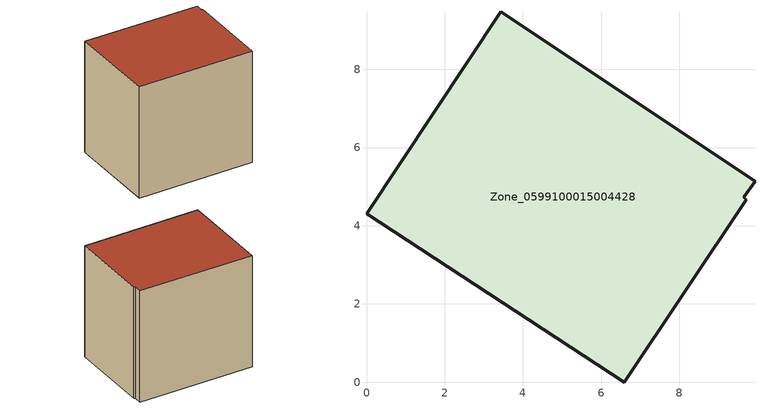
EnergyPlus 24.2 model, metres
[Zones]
Zone_0599100015004428
 floor ground (C_G): 9.71,4.66 6.59,0 0,4.3 3.43,9.47 9.93,5.14 9.65,4.73 z0.87
 wall outside (C_F): 0,4.3 6.59,0 9.71,4.66 9.65,4.73 9.93,5.14 3.43,9.47 0,4.3 z0.87:8.53
 roof outside (C_R): 6.59,0 9.71,4.66 9.65,4.73 9.93,5.14 3.43,9.47 0,4.3 z8.53
[BUILDING]
Pand.0599100015004428: North Axis=0; Terrain=City; Loads Convergence Tolerance Value=0.04; Temperature Convergence Tolerance Value=0.4; Solar Distribution=FullExterior; Maximum Number of Warmup Days=25; Minimum Number of Warmup Days=1
[Site:Location]
Rotterdam.The.Hague.AP_ZH_NLD Design_Conditions: Latitude=51.96; Longitude=4.45; Time Zone=1; Elevation=-4.5
[SITE:GROUNDTEMPERATURE:BUILDINGSURFACE]
18, 18, 18, 18, 18, 18, 18, 18, 18, 18, 18, 18
[MATERIAL] Thermal Absorptance=0.9; Solar Absorptance=0.7; Visible Absorptance=0.7
Name | Roughness | Thickness | Conductivity | Density | Specific Heat
G.TI.1965-1974 | MediumSmooth | 0.15 | 0.882353 | 540 | 1210
F.TI.1965-1974 | Rough | 0.3 | 0.697674 | 1920 | 840
R.TI.1965-1974 | MediumRough | 0.2 | 0.232558 | 1500 | 1000
[CONSTRUCTION]
C_G: G.TI.1965-1974
C_F: F.TI.1965-1974
C_R: R.TI.1965-1974
[ZONE]
Zone_0599100015004428: Type=1; Multiplier=1; Ceiling Height=Autocalculate; Volume=Autocalculate; Floor Area=autocalculate; Part of Total Floor Area=Yes
[ZONEINFILTRATION:DESIGNFLOWRATE]
Infil_Zone_0599100015004428: Zone or ZoneList or Space or SpaceList=Zone_0599100015004428; Schedule=AlwaysOn; Design Flow Rate Calculation Method=Flow/Area; Flow Rate per Floor Area=0.003; Constant Term Coefficient=1; Temperature Term Coefficient=0; Velocity Term Coefficient=0; Velocity Squared Term Coefficient=0
[HVACTEMPLATE:ZONE:IDEALLOADSAIRSYSTEM]
Zone_0599100015004428: Maximum Heating Supply Air Temperature=50; Minimum Cooling Supply Air Temperature=13; Maximum Heating Supply Air Humidity Ratio=0.0156; Minimum Cooling Supply Air Humidity Ratio=0.0077; Heating Limit=NoLimit; Cooling Limit=NoLimit; Dehumidification Control Type=ConstantSensibleHeatRatio; Cooling Sensible Heat Ratio=0.7; Dehumidification Setpoint=60; Humidification Control Type=None; Humidification Setpoint=30; Outdoor Air Method=None; Outdoor Air Flow Rate per Person=0.00944; Outdoor Air Flow Rate per Zone Floor Area=0; Outdoor Air Flow Rate per Zone=0; Demand Controlled Ventilation Type=None; Outdoor Air Economizer Type=NoEconomizer; Heat Recovery Type=None; Sensible Heat Recovery Effectiveness=0.7; Latent Heat Recovery Effectiveness=0.65
[ZONECONTROL:THERMOSTAT]
ThermostatControl_Zone_0599100015004428: Zone or ZoneList=Zone_0599100015004428; Control Type Schedule=DualSetpointControlType; Control 1=Thermostat_Zone_0599100015004428; Temperature Difference Between Cutout And Setpoint=0
[THERMOSTATSETPOINT:DUALSETPOINT]
Thermostat_Zone_0599100015004428: Heating Setpoint Temperature Schedule=HeatingSetpoint_Zone_0599100015004428; Cooling Setpoint Temperature Schedule=CoolingSetpoint_Zone_0599100015004428
[SCHEDULE:COMPACT]
HeatingSetpoint_Zone_0599100015004428: Through: 12/31, For: AllDays, Until: 24:00, 21
CoolingSetpoint_Zone_0599100015004428: Through: 12/31, For: AllDays, Until: 24:00, 24
DualSetpointControlType: Through: 12/31, For: AllDays, Until: 24:00, 4
AlwaysOn: Through: 12/31, For: AllDays, Until: 24:00, 1
